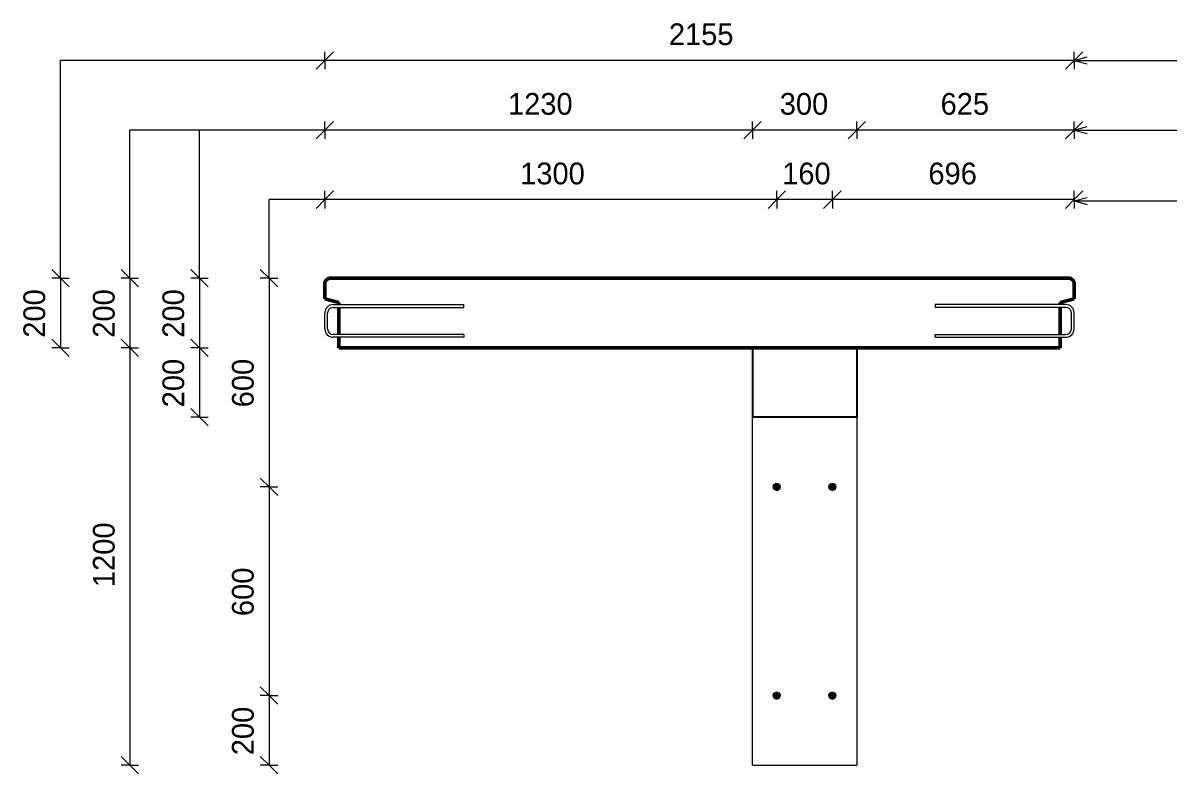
# Model space of a CAD drawing. Header units: millimetres. Extents: x 10540 to 36175, y -3467 to 18539.
# Drawn here: x 20257 to 23576, y 11689 to 13847 of the extents above; entities that cross this region are included whole.
import ezdxf

# ---------------------------------------------------------------- set-up
doc = ezdxf.new("R2010")
doc.units = ezdxf.units.MM
for name, color, linetype, lineweight in [('A-ANNO-DIMS', 211, 'Continuous', 9), ('A-ANNO-DIMS-25', 211, 'Continuous', 9), ('A-DETL-MBND', 5, 'Continuous', 18), ('A-WALL', 113, 'Continuous', 25), ('G-ANNO-TEXT', 231, 'Continuous', 9), ('S-BEAM', 12, 'Continuous', 18), ('S-RBAR', 171, 'Continuous', 18)]:
    doc.layers.add(name, color=color, linetype=linetype, lineweight=lineweight)
doc.styles.add('Nirmala UI Semilight_1', font='NirmalaS.ttf', dxfattribs={"height": 62.5})
doc.dimstyles.new('Arrow_Filled_-_2_5_NI_UI_3', dxfattribs={"dimscale": 304.8, "dimtxt": 65.460247, "dimasz": 0.164042, "dimexe": 0.082021, "dimexo": 0.0625, "dimgap": 0.082021, "dimtad": 1, "dimdec": 4, "dimzin": 0, "dimdsep": 46, "dimtxsty": 'Nirmala UI Semilight_1', "dimblk1": 'OBLIQUE', "dimblk2": 'OBLIQUE', "dimsah": 1, "dimcen": 0.09, "dimazin": 0, "dimtfac": 1, "dimtdec": 4, "dimtix": 1, "dimtmove": 0, "dimatfit": 3, "dimfxl": 0.082021, "dimfxlon": 1, "dimtvp": 1, "dimtolj": 1, "dimtzin": 0, "dimarcsym": 2})

# ---------------------------------------------------------------- blocks, each defined once
blk = doc.blocks.new('DIMBLOCK55-Elevation Top1')
at = {"layer": 'A-ANNO-DIMS-25'}
for p, q in [((22584.7, 13339.3), (22609.7, 13364.3)), ((22584.7, 13339.3), (22584.7, 13364.3)), ((23280.2, 13339.3), (23305.2, 13364.3)), ((23280.2, 13339.3), (23280.2, 13364.3)), ((22584.7, 13339.3), (22559.7, 13314.3)), ((23280.2, 13339.3), (22584.7, 13339.3)), ((22584.7, 13339.3), (22584.7, 13314.3)), ((23280.2, 13339.3), (23255.2, 13314.3)), ((23280.2, 13339.3), (23280.2, 13314.3))]:
    blk.add_line(p, q, dxfattribs=at)
at = {"layer": 'A-ANNO-DIMS-25', "color": 0, "insert": (22861, 13445.9), "char_height": 62.5, "width": 171.387, "attachment_point": 1, "line_spacing_factor": 1.142579, "style": 'Nirmala UI Semilight_1'}
blk.add_mtext('696', dxfattribs=at)
blk = doc.blocks.new('_Oblique')
at = {"color": 0, "linetype": 'ByBlock', "lineweight": -2}
blk.add_line((-0.5, -0.5), (0.5, 0.5), dxfattribs=at)
blk = doc.blocks.new('DIMBLOCK56-Elevation Top1')
at = {"layer": 'A-ANNO-DIMS-25'}
for p, q in [((22424.7, 13339.3), (22449.7, 13364.3)), ((22424.7, 13339.3), (22424.7, 13364.3)), ((22584.7, 13339.3), (22609.7, 13364.3)), ((22584.7, 13339.3), (22584.7, 13364.3)), ((22424.7, 13339.3), (22399.7, 13314.3)), ((22584.7, 13339.3), (22424.7, 13339.3)), ((22424.7, 13339.3), (22424.7, 13314.3)), ((22584.7, 13339.3), (22559.7, 13314.3)), ((22584.7, 13339.3), (22584.7, 13314.3))]:
    blk.add_line(p, q, dxfattribs=at)
at = {"layer": 'A-ANNO-DIMS-25', "color": 0, "insert": (22440.4, 13445.9), "char_height": 62.5, "width": 154.248, "attachment_point": 1, "line_spacing_factor": 1.142579, "style": 'Nirmala UI Semilight_1'}
blk.add_mtext('160', dxfattribs=at)
blk = doc.blocks.new('DIMBLOCK57-Elevation Top1')
at = {"layer": 'A-ANNO-DIMS-25'}
for p, q in [((21124.8, 13339.3), (21149.8, 13364.3)), ((21124.8, 13339.3), (21124.8, 13364.3)), ((22424.7, 13339.3), (22449.7, 13364.3)), ((22424.7, 13339.3), (22424.7, 13364.3)), ((21124.8, 13339.3), (21099.8, 13314.3)), ((22424.7, 13339.3), (21124.8, 13339.3)), ((21124.8, 13339.3), (21124.8, 13314.3)), ((22424.7, 13339.3), (22399.7, 13314.3)), ((22424.7, 13339.3), (22424.7, 13314.3))]:
    blk.add_line(p, q, dxfattribs=at)
at = {"layer": 'A-ANNO-DIMS-25', "color": 0, "insert": (21686.6, 13445.9), "char_height": 62.5, "width": 211.377, "attachment_point": 1, "line_spacing_factor": 1.142579, "style": 'Nirmala UI Semilight_1'}
blk.add_mtext('1300', dxfattribs=at)
blk = doc.blocks.new('DIMBLOCK58-Elevation Top1')
at = {"layer": 'A-ANNO-DIMS-25'}
for p, q in [((20964.1, 13113.8), (20939.1, 13138.8)), ((20964.1, 13113.8), (20939.1, 13113.8)), ((20964.1, 13113.8), (20964.1, 12513.8)), ((20964.1, 13113.8), (20989.1, 13088.8)), ((20964.1, 13113.8), (20989.1, 13113.8)), ((20964.1, 12513.8), (20939.1, 12538.8)), ((20964.1, 12513.8), (20939.1, 12513.8)), ((20964.1, 12513.8), (20989.1, 12488.8)), ((20964.1, 12513.8), (20989.1, 12513.8))]:
    blk.add_line(p, q, dxfattribs=at)
at = {"layer": 'A-ANNO-DIMS-25', "color": 0, "insert": (20857.5, 12742.4), "char_height": 62.5, "width": 171.387, "attachment_point": 1, "rotation": 90, "line_spacing_factor": 1.142579, "style": 'Nirmala UI Semilight_1'}
blk.add_mtext('600', dxfattribs=at)
blk = doc.blocks.new('DIMBLOCK59-Elevation Top1')
at = {"layer": 'A-ANNO-DIMS-25'}
for p, q in [((20964.1, 12513.8), (20939.1, 12538.8)), ((20964.1, 12513.8), (20939.1, 12513.8)), ((20964.1, 12513.8), (20964.1, 11913.8)), ((20964.1, 12513.8), (20989.1, 12488.8)), ((20964.1, 12513.8), (20989.1, 12513.8)), ((20964.1, 11913.8), (20939.1, 11938.8)), ((20964.1, 11913.8), (20939.1, 11913.8)), ((20964.1, 11913.8), (20989.1, 11888.8)), ((20964.1, 11913.8), (20989.1, 11913.8))]:
    blk.add_line(p, q, dxfattribs=at)
at = {"layer": 'A-ANNO-DIMS-25', "color": 0, "insert": (20857.5, 12142.4), "char_height": 62.5, "width": 171.387, "attachment_point": 1, "rotation": 90, "line_spacing_factor": 1.142579, "style": 'Nirmala UI Semilight_1'}
blk.add_mtext('600', dxfattribs=at)
blk = doc.blocks.new('DIMBLOCK60-Elevation Top1')
at = {"layer": 'A-ANNO-DIMS-25'}
for p, q in [((20964.1, 11913.8), (20939.1, 11938.8)), ((20964.1, 11913.8), (20939.1, 11913.8)), ((20964.1, 11913.8), (20964.1, 11713.8)), ((20964.1, 11913.8), (20989.1, 11888.8)), ((20964.1, 11913.8), (20989.1, 11913.8)), ((20964.1, 11713.8), (20939.1, 11738.8)), ((20964.1, 11713.8), (20939.1, 11713.8)), ((20964.1, 11713.8), (20989.1, 11688.8)), ((20964.1, 11713.8), (20989.1, 11713.8))]:
    blk.add_line(p, q, dxfattribs=at)
at = {"layer": 'A-ANNO-DIMS-25', "color": 0, "insert": (20857.5, 11742.4), "char_height": 62.5, "width": 171.387, "attachment_point": 1, "rotation": 90, "line_spacing_factor": 1.142579, "style": 'Nirmala UI Semilight_1'}
blk.add_mtext('200', dxfattribs=at)
blk = doc.blocks.new('DIMBLOCK61-Elevation Top1')
at = {"layer": 'A-ANNO-DIMS-25'}
for p, q in [((22654.9, 13539.3), (22679.9, 13564.3)), ((22654.9, 13539.3), (22654.9, 13564.3)), ((23280.2, 13539.3), (23305.2, 13564.3)), ((23280.2, 13539.3), (23280.2, 13564.3)), ((22654.9, 13539.3), (22629.9, 13514.3)), ((23280.2, 13539.3), (22654.9, 13539.3)), ((22654.9, 13539.3), (22654.9, 13514.3)), ((23280.2, 13539.3), (23255.2, 13514.3)), ((23280.2, 13539.3), (23280.2, 13514.3))]:
    blk.add_line(p, q, dxfattribs=at)
at = {"layer": 'A-ANNO-DIMS-25', "color": 0, "insert": (22896.1, 13645.9), "char_height": 62.5, "width": 171.387, "attachment_point": 1, "line_spacing_factor": 1.142579, "style": 'Nirmala UI Semilight_1'}
blk.add_mtext('625', dxfattribs=at)
blk = doc.blocks.new('DIMBLOCK62-Elevation Top1')
at = {"layer": 'A-ANNO-DIMS-25'}
for p, q in [((22354.7, 13539.3), (22379.7, 13564.3)), ((22354.7, 13539.3), (22354.7, 13564.3)), ((22654.9, 13539.3), (22679.9, 13564.3)), ((22654.9, 13539.3), (22654.9, 13564.3)), ((22354.7, 13539.3), (22329.7, 13514.3)), ((22654.9, 13539.3), (22354.7, 13539.3)), ((22354.7, 13539.3), (22354.7, 13514.3)), ((22654.9, 13539.3), (22629.9, 13514.3)), ((22654.9, 13539.3), (22654.9, 13514.3))]:
    blk.add_line(p, q, dxfattribs=at)
at = {"layer": 'A-ANNO-DIMS-25', "color": 0, "insert": (22433.4, 13645.9), "char_height": 62.5, "width": 171.387, "attachment_point": 1, "line_spacing_factor": 1.142579, "style": 'Nirmala UI Semilight_1'}
blk.add_mtext('300', dxfattribs=at)
blk = doc.blocks.new('DIMBLOCK63-Elevation Top1')
at = {"layer": 'A-ANNO-DIMS-25'}
for p, q in [((21124.8, 13539.3), (21149.8, 13564.3)), ((21124.8, 13539.3), (21124.8, 13564.3)), ((22354.7, 13539.3), (22379.7, 13564.3)), ((22354.7, 13539.3), (22354.7, 13564.3)), ((21124.8, 13539.3), (21099.8, 13514.3)), ((22354.7, 13539.3), (21124.8, 13539.3)), ((21124.8, 13539.3), (21124.8, 13514.3)), ((22354.7, 13539.3), (22329.7, 13514.3)), ((22354.7, 13539.3), (22354.7, 13514.3))]:
    blk.add_line(p, q, dxfattribs=at)
at = {"layer": 'A-ANNO-DIMS-25', "color": 0, "insert": (21651.6, 13645.9), "char_height": 62.5, "width": 211.377, "attachment_point": 1, "line_spacing_factor": 1.142579, "style": 'Nirmala UI Semilight_1'}
blk.add_mtext('1230', dxfattribs=at)
blk = doc.blocks.new('DIMBLOCK64-Elevation Top1')
at = {"layer": 'A-ANNO-DIMS-25'}
for p, q in [((21124.8, 13739.3), (21149.8, 13764.3)), ((21124.8, 13739.3), (21124.8, 13764.3)), ((23280.2, 13739.3), (23305.2, 13764.3)), ((23280.2, 13739.3), (23280.2, 13764.3)), ((21124.8, 13739.3), (21099.8, 13714.3)), ((23280.2, 13739.3), (21124.8, 13739.3)), ((21124.8, 13739.3), (21124.8, 13714.3)), ((23280.2, 13739.3), (23255.2, 13714.3)), ((23280.2, 13739.3), (23280.2, 13714.3))]:
    blk.add_line(p, q, dxfattribs=at)
at = {"layer": 'A-ANNO-DIMS-25', "color": 0, "insert": (22114.4, 13845.9), "char_height": 62.5, "width": 211.377, "attachment_point": 1, "line_spacing_factor": 1.142579, "style": 'Nirmala UI Semilight_1'}
blk.add_mtext('2155', dxfattribs=at)
blk = doc.blocks.new('DIMBLOCK65-Elevation Top1')
at = {"layer": 'A-ANNO-DIMS-25'}
for p, q in [((20764.1, 13113.8), (20739.1, 13138.8)), ((20764.1, 13113.8), (20739.1, 13113.8)), ((20764.1, 13113.8), (20764.1, 12913.8)), ((20764.1, 13113.8), (20789.1, 13088.8)), ((20764.1, 13113.8), (20789.1, 13113.8)), ((20764.1, 12913.8), (20739.1, 12938.8)), ((20764.1, 12913.8), (20739.1, 12913.8)), ((20764.1, 12913.8), (20789.1, 12888.8)), ((20764.1, 12913.8), (20789.1, 12913.8))]:
    blk.add_line(p, q, dxfattribs=at)
at = {"layer": 'A-ANNO-DIMS-25', "color": 0, "insert": (20657.5, 12942.4), "char_height": 62.5, "width": 171.387, "attachment_point": 1, "rotation": 90, "line_spacing_factor": 1.142579, "style": 'Nirmala UI Semilight_1'}
blk.add_mtext('200', dxfattribs=at)
blk = doc.blocks.new('DIMBLOCK66-Elevation Top1')
at = {"layer": 'A-ANNO-DIMS-25'}
for p, q in [((20764.1, 12913.8), (20739.1, 12938.8)), ((20764.1, 12913.8), (20739.1, 12913.8)), ((20764.1, 12913.8), (20764.1, 12713.8)), ((20764.1, 12913.8), (20789.1, 12888.8)), ((20764.1, 12913.8), (20789.1, 12913.8)), ((20764.1, 12713.8), (20739.1, 12738.8)), ((20764.1, 12713.8), (20739.1, 12713.8)), ((20764.1, 12713.8), (20789.1, 12688.8)), ((20764.1, 12713.8), (20789.1, 12713.8))]:
    blk.add_line(p, q, dxfattribs=at)
at = {"layer": 'A-ANNO-DIMS-25', "color": 0, "insert": (20657.5, 12742.4), "char_height": 62.5, "width": 171.387, "attachment_point": 1, "rotation": 90, "line_spacing_factor": 1.142579, "style": 'Nirmala UI Semilight_1'}
blk.add_mtext('200', dxfattribs=at)
blk = doc.blocks.new('DIMBLOCK67-Elevation Top1')
at = {"layer": 'A-ANNO-DIMS-25'}
for p, q in [((20564.1, 13113.8), (20539.1, 13138.8)), ((20564.1, 13113.8), (20539.1, 13113.8)), ((20564.1, 13113.8), (20564.1, 12913.8)), ((20564.1, 13113.8), (20589.1, 13088.8)), ((20564.1, 13113.8), (20589.1, 13113.8)), ((20564.1, 12913.8), (20539.1, 12938.8)), ((20564.1, 12913.8), (20539.1, 12913.8)), ((20564.1, 12913.8), (20589.1, 12888.8)), ((20564.1, 12913.8), (20589.1, 12913.8))]:
    blk.add_line(p, q, dxfattribs=at)
at = {"layer": 'A-ANNO-DIMS-25', "color": 0, "insert": (20457.5, 12942.4), "char_height": 62.5, "width": 171.387, "attachment_point": 1, "rotation": 90, "line_spacing_factor": 1.142579, "style": 'Nirmala UI Semilight_1'}
blk.add_mtext('200', dxfattribs=at)
blk = doc.blocks.new('DIMBLOCK68-Elevation Top1')
at = {"layer": 'A-ANNO-DIMS-25'}
for p, q in [((20564.1, 12913.8), (20539.1, 12938.8)), ((20564.1, 12913.8), (20539.1, 12913.8)), ((20564.1, 12913.8), (20564.1, 11713.8)), ((20564.1, 12913.8), (20589.1, 12888.8)), ((20564.1, 12913.8), (20589.1, 12913.8)), ((20564.1, 11713.8), (20539.1, 11738.8)), ((20564.1, 11713.8), (20539.1, 11713.8)), ((20564.1, 11713.8), (20589.1, 11688.8)), ((20564.1, 11713.8), (20589.1, 11713.8))]:
    blk.add_line(p, q, dxfattribs=at)
at = {"layer": 'A-ANNO-DIMS-25', "color": 0, "insert": (20457.5, 12225.7), "char_height": 62.5, "width": 211.377, "attachment_point": 1, "rotation": 90, "line_spacing_factor": 1.142579, "style": 'Nirmala UI Semilight_1'}
blk.add_mtext('1200', dxfattribs=at)
blk = doc.blocks.new('DIMBLOCK69-Elevation Top1')
at = {"layer": 'A-ANNO-DIMS-25'}
for p, q in [((20364.1, 13113.8), (20339.1, 13138.8)), ((20364.1, 13113.8), (20339.1, 13113.8)), ((20364.1, 13113.8), (20364.1, 12913.8)), ((20364.1, 13113.8), (20389.1, 13088.8)), ((20364.1, 13113.8), (20389.1, 13113.8)), ((20364.1, 12913.8), (20339.1, 12938.8)), ((20364.1, 12913.8), (20339.1, 12913.8)), ((20364.1, 12913.8), (20389.1, 12888.8)), ((20364.1, 12913.8), (20389.1, 12913.8))]:
    blk.add_line(p, q, dxfattribs=at)
at = {"layer": 'A-ANNO-DIMS-25', "color": 0, "insert": (20257.5, 12942.4), "char_height": 62.5, "width": 171.387, "attachment_point": 1, "rotation": 90, "line_spacing_factor": 1.142579, "style": 'Nirmala UI Semilight_1'}
blk.add_mtext('200', dxfattribs=at)

msp = doc.modelspace()

# ---------------------------------------------------------------- hatches: boundary and pattern name
at = {"layer": 'S-RBAR'}
h = msp.add_hatch(color=256, dxfattribs=at)
edge = h.paths.add_edge_path()
edge.add_arc((22424.68906, 12513.80383), 10, 0, 360)
for points in [[(22424.68906, 12503.80383), (22431.76012, 12506.73276), (22434.68906, 12513.80383), (22431.76012, 12520.8749), (22424.68906, 12523.80383), (22417.61799, 12520.8749), (22414.68906, 12513.80383), (22417.61799, 12506.73276)], [(22584.68906, 12503.80383), (22591.76012, 12506.73276), (22594.68906, 12513.80383), (22591.76012, 12520.8749), (22584.68906, 12523.80383), (22577.61799, 12520.8749), (22574.68906, 12513.80383), (22577.61799, 12506.73276)], [(22424.68906, 11903.80383), (22431.76012, 11906.73276), (22434.68906, 11913.80383), (22431.76012, 11920.8749), (22424.68906, 11923.80383), (22417.61799, 11920.8749), (22414.68906, 11913.80383), (22417.61799, 11906.73276)], [(22584.68906, 11903.80383), (22591.76012, 11906.73276), (22594.68906, 11913.80383), (22591.76012, 11920.8749), (22584.68906, 11923.80383), (22577.61799, 11920.8749), (22574.68906, 11913.80383), (22577.61799, 11906.73276)]]:
    msp.add_hatch(color=256, dxfattribs=at).paths.add_polyline_path(points)
h = msp.add_hatch(color=256, dxfattribs=at)
edge = h.paths.add_edge_path()
edge.add_arc((22584.68906, 12513.80383), 10, 0, 360)
h = msp.add_hatch(color=256, dxfattribs=at)
edge = h.paths.add_edge_path()
edge.add_arc((22424.68906, 11913.80383), 10, 0, 360)
h = msp.add_hatch(color=256, dxfattribs=at)
edge = h.paths.add_edge_path()
edge.add_arc((22584.68906, 11913.80383), 10, 0, 360)

# ---------------------------------------------------------------- linework, layer by layer
at = {"layer": 'A-DETL-MBND'}
for p, q in [((20364.05259, 13113.80383), (20364.05259, 13739.32605)), ((21124.75733, 13739.32605), (20364.05259, 13739.32605)), ((20564.05259, 13113.80383), (20564.05259, 13539.32605)), ((21124.75733, 13539.32605), (20564.05259, 13539.32605)), ((20764.05259, 13113.80383), (20764.05259, 13539.32605)), ((20964.05259, 13113.80383), (20964.05259, 13339.32605)), ((21124.75733, 13339.32605), (20964.05259, 13339.32605))]:
    msp.add_line(p, q, dxfattribs=at)
at = {"layer": 'A-WALL', "lineweight": 50}
for p, q in [((21134.75991, 13113.80383), (21124.75733, 13103.80125)), ((23270.18647, 13113.80383), (21134.75991, 13113.80383)), ((23280.18906, 13103.80125), (23270.18647, 13113.80383)), ((21124.75733, 13103.80125), (21124.75733, 13053.80383)), ((23280.18906, 13053.80383), (23280.18906, 13103.80125)), ((21124.75733, 13053.80383), (21164.75733, 13043.80383)), ((23240.18906, 13043.80383), (23280.18906, 13053.80383)), ((21164.75733, 13043.80383), (21164.75733, 13037.80383)), ((21164.75733, 13029.80383), (21164.75733, 12951.67529)), ((23240.18906, 13037.80383), (23240.18906, 13043.80383)), ((23240.18906, 12951.67529), (23240.18906, 13029.80383)), ((21164.75733, 12943.67529), (21164.75733, 12913.80383)), ((21164.75733, 12913.80383), (23240.18906, 12913.80383)), ((23240.18906, 12913.80383), (23240.18906, 12943.67529))]:
    msp.add_line(p, q, dxfattribs=at)
at = {"layer": 'A-WALL'}
for p, q in [((22354.68906, 12913.80383), (22354.68906, 12713.80383)), ((22654.90477, 12913.80383), (22654.90477, 12713.80383)), ((22654.90477, 12713.80383), (22354.68906, 12713.80383))]:
    msp.add_line(p, q, dxfattribs=at)
at = {"layer": 'G-ANNO-TEXT', "color": 10}
for p, q in [((23279.98236, 13739.33302), (23317.48224, 13749.38155)), ((23279.98236, 13739.33302), (23575.93844, 13739.33644)), ((23279.98236, 13739.33302), (23317.48247, 13729.28536)), ((23279.98467, 13539.33302), (23317.48456, 13549.38155)), ((23279.98467, 13539.33302), (23575.94076, 13539.33644)), ((23279.98467, 13539.33302), (23317.48479, 13529.28536)), ((23279.98703, 13335.58302), (23317.48691, 13345.63155)), ((23279.98703, 13335.58302), (23575.94311, 13335.58644)), ((23279.98703, 13335.58302), (23317.48715, 13325.53536))]:
    msp.add_line(p, q, dxfattribs=at)
at = {"layer": 'S-BEAM'}
for p, q in [((22354.68906, 11713.80383), (22354.68906, 12713.80383)), ((22654.68906, 12713.80383), (22354.68906, 12713.80383)), ((22654.68906, 12713.80383), (22654.68906, 11713.80383)), ((22354.68906, 11713.80383), (22654.68906, 11713.80383))]:
    msp.add_line(p, q, dxfattribs=at)
at = {"layer": 'S-RBAR'}
for p, q in [((21124.75528, 12967.67529), (21124.75528, 13013.80383)), ((21132.75528, 12967.67529), (21132.75528, 13013.80383)), ((21148.75528, 13037.80383), (21524.75528, 13037.80383)), ((21148.75528, 13029.80383), (21524.75528, 13029.80383)), ((21524.75528, 13029.80383), (21524.75528, 13037.80383)), ((23256.1911, 13037.80383), (22880.1911, 13037.80383)), ((22880.1911, 13037.80383), (22880.1911, 13029.80383)), ((23256.1911, 13029.80383), (22880.1911, 13029.80383)), ((23272.1911, 12967.67529), (23272.1911, 13013.80383)), ((23280.1911, 12967.67529), (23280.1911, 13013.80383)), ((21524.75528, 12951.67529), (21148.75528, 12951.67529)), ((21524.75528, 12951.67529), (21524.75528, 12943.67529)), ((22880.1911, 12951.67529), (23256.1911, 12951.67529)), ((22880.1911, 12943.67529), (22880.1911, 12951.67529)), ((21524.75528, 12943.67529), (21148.75528, 12943.67529)), ((22880.1911, 12943.67529), (23256.1911, 12943.67529)), ((22417.61799, 12520.8749), (22414.68906, 12513.80383)), ((22424.68906, 12523.80383), (22417.61799, 12520.8749)), ((22431.76012, 12520.8749), (22424.68906, 12523.80383)), ((22434.68906, 12513.80383), (22431.76012, 12520.8749)), ((22577.61799, 12520.8749), (22574.68906, 12513.80383)), ((22584.68906, 12523.80383), (22577.61799, 12520.8749)), ((22591.76012, 12520.8749), (22584.68906, 12523.80383)), ((22594.68906, 12513.80383), (22591.76012, 12520.8749)), ((22414.68906, 12513.80383), (22417.61799, 12506.73276)), ((22417.61799, 12506.73276), (22424.68906, 12503.80383)), ((22424.68906, 12503.80383), (22431.76012, 12506.73276)), ((22431.76012, 12506.73276), (22434.68906, 12513.80383)), ((22574.68906, 12513.80383), (22577.61799, 12506.73276)), ((22577.61799, 12506.73276), (22584.68906, 12503.80383)), ((22584.68906, 12503.80383), (22591.76012, 12506.73276)), ((22591.76012, 12506.73276), (22594.68906, 12513.80383)), ((22417.61799, 11920.8749), (22414.68906, 11913.80383)), ((22424.68906, 11923.80383), (22417.61799, 11920.8749)), ((22431.76012, 11920.8749), (22424.68906, 11923.80383)), ((22434.68906, 11913.80383), (22431.76012, 11920.8749)), ((22577.61799, 11920.8749), (22574.68906, 11913.80383)), ((22584.68906, 11923.80383), (22577.61799, 11920.8749)), ((22591.76012, 11920.8749), (22584.68906, 11923.80383)), ((22594.68906, 11913.80383), (22591.76012, 11920.8749)), ((22414.68906, 11913.80383), (22417.61799, 11906.73276)), ((22417.61799, 11906.73276), (22424.68906, 11903.80383)), ((22424.68906, 11903.80383), (22431.76012, 11906.73276)), ((22431.76012, 11906.73276), (22434.68906, 11913.80383)), ((22574.68906, 11913.80383), (22577.61799, 11906.73276)), ((22577.61799, 11906.73276), (22584.68906, 11903.80383)), ((22584.68906, 11903.80383), (22591.76012, 11906.73276)), ((22591.76012, 11906.73276), (22594.68906, 11913.80383))]:
    msp.add_line(p, q, dxfattribs=at)
for centre in [(22424.68906, 12513.80383), (22584.68906, 12513.80383), (22424.68906, 11913.80383), (22584.68906, 11913.80383)]:
    msp.add_circle(centre, 10, dxfattribs=at)
for centre, radius, start, end in [((21148.75528, 13013.80383), 24, 90, 180), ((21148.75528, 13013.80383), 16, 90, 180), ((23256.1911, 13013.80383), 24, 0, 90), ((23256.1911, 13013.80383), 16, 0, 90), ((21148.75528, 12967.67529), 24, 180, 270), ((21148.75528, 12967.67529), 16, 180, 270), ((23256.1911, 12967.67529), 16, 270, 0), ((23256.1911, 12967.67529), 24, 270, 360)]:
    msp.add_arc(centre, radius, start, end, dxfattribs=at)

# ---------------------------------------------------------------- dimensions: what is measured, and where the dimension line sits
at = {"layer": 'A-ANNO-DIMS'}
for base, p1, p2, angle, override, picture, middle in [((21124.75733, 13739.32605), (23280.18906, 13714.32605), (21124.75733, 13714.32605), 0, {"dimpost": '<>', "dimfxl": 2155.431731}, 'DIMBLOCK64-Elevation Top1', (22202.47319, 13796.79641)), ((21124.75733, 13539.32605), (22354.68906, 13514.32605), (21124.75733, 13514.32605), 0, {"dimpost": '<>', "dimfxl": 1229.931731}, 'DIMBLOCK63-Elevation Top1', (21739.72319, 13596.8182)), ((22354.68906, 13539.32605), (22654.90477, 13514.32605), (22354.68906, 13514.32605), 0, {"dimpost": '<>', "dimfxl": 300.215714}, 'DIMBLOCK62-Elevation Top1', (22504.79691, 13596.64386)), ((22654.90477, 13539.32605), (23280.18906, 13514.32605), (22654.90477, 13514.32605), 0, {"dimpost": '<>', "dimfxl": 625.284286}, 'DIMBLOCK61-Elevation Top1', (22967.54691, 13596.64386)), ((21124.75733, 13339.32605), (22424.68906, 13314.32605), (21124.75733, 13314.32605), 0, {"dimpost": '<>', "dimfxl": 1299.931731}, 'DIMBLOCK57-Elevation Top1', (21774.72319, 13396.8182)), ((22424.68906, 13339.32605), (22584.68906, 13314.32605), (22424.68906, 13314.32605), 0, {"dimpost": '<>', "dimfxl": 160}, 'DIMBLOCK56-Elevation Top1', (22504.68906, 13396.8182)), ((22584.68906, 13339.32605), (23280.18906, 13314.32605), (22584.68906, 13314.32605), 0, {"dimpost": '<>', "dimfxl": 695.5}, 'DIMBLOCK55-Elevation Top1', (22932.43906, 13396.64386)), ((20364.05259, 12913.80383), (20389.05259, 13113.80383), (20389.05259, 12913.80383), 90, {"dimpost": '<>', "dimfxl": 200}, 'DIMBLOCK69-Elevation Top1', (20306.75656, 13013.80383)), ((20564.05259, 12913.80383), (20589.05259, 13113.80383), (20589.05259, 12913.80383), 90, {"dimpost": '<>', "dimfxl": 200}, 'DIMBLOCK67-Elevation Top1', (20506.75656, 13013.80383)), ((20764.05259, 12913.80383), (20789.05259, 13113.80383), (20789.05259, 12913.80383), 90, {"dimpost": '<>', "dimfxl": 200}, 'DIMBLOCK65-Elevation Top1', (20706.75656, 13013.80383)), ((20964.05259, 12513.80383), (20989.05259, 13113.80383), (20989.05259, 12513.80383), 90, {"dimpost": '<>', "dimfxl": 600}, 'DIMBLOCK58-Elevation Top1', (20906.73477, 12813.80383)), ((20564.05259, 11713.80383), (20589.05259, 12913.80383), (20589.05259, 11713.80383), 90, {"dimpost": '<>', "dimfxl": 1200}, 'DIMBLOCK68-Elevation Top1', (20506.58222, 12313.80383)), ((20764.05259, 12713.80383), (20789.05259, 12913.80383), (20789.05259, 12713.80383), 90, {"dimpost": '<>', "dimfxl": 200}, 'DIMBLOCK66-Elevation Top1', (20706.75656, 12813.80383)), ((20964.05259, 11913.80383), (20989.05259, 12513.80383), (20989.05259, 11913.80383), 90, {"dimpost": '<>', "dimfxl": 600}, 'DIMBLOCK59-Elevation Top1', (20906.73477, 12213.80383)), ((20964.05259, 11713.80383), (20989.05259, 11913.80383), (20989.05259, 11713.80383), 90, {"dimpost": '<>', "dimfxl": 200}, 'DIMBLOCK60-Elevation Top1', (20906.75656, 11813.80383))]:
    dim = msp.add_linear_dim(base=base, p1=p1, p2=p2, angle=angle, dimstyle='Arrow_Filled_-_2_5_NI_UI_3', override=override, dxfattribs=at)
    dim.commit()
    dim.dimension.update_dxf_attribs({"geometry": picture, "text_midpoint": middle})

doc.saveas('drawing.dxf')
